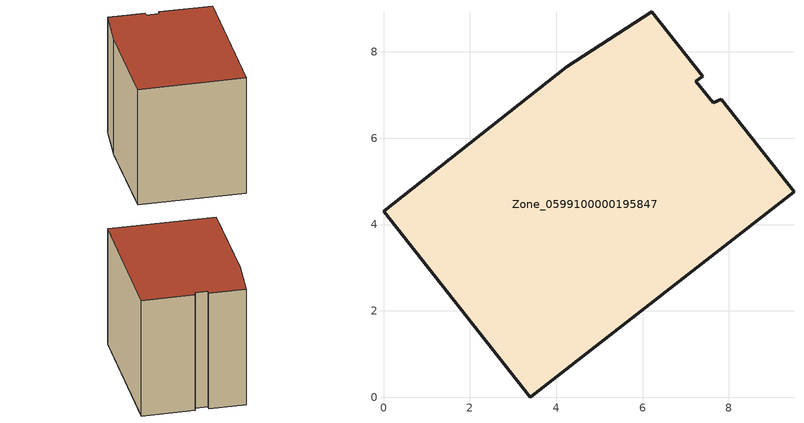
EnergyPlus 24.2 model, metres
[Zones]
Zone_0599100000195847
 floor ground (C_G): 7.39,7.44 7.24,7.32 7.64,6.83 7.82,6.9 9.51,4.76 3.4,0 0,4.31 4.24,7.65 6.21,8.93 z0
 wall outside (C_F): 4.24,7.65 0,4.31 3.4,0 9.51,4.76 7.82,6.9 7.64,6.83 7.24,7.32 7.39,7.44 6.21,8.93 4.24,7.65 z0:6.47
 roof outside (C_R): 7.24,7.32 7.39,7.44 6.21,8.93 4.24,7.65 0,4.31 3.4,0 9.51,4.76 7.82,6.9 7.64,6.83 z6.47
[BUILDING]
Pand.0599100000195847: North Axis=0; Terrain=City; Loads Convergence Tolerance Value=0.04; Temperature Convergence Tolerance Value=0.4; Solar Distribution=FullExterior; Maximum Number of Warmup Days=25; Minimum Number of Warmup Days=1
[Site:Location]
Rotterdam.The.Hague.AP_ZH_NLD Design_Conditions: Latitude=51.96; Longitude=4.45; Time Zone=1; Elevation=-4.5
[SITE:GROUNDTEMPERATURE:BUILDINGSURFACE]
18, 18, 18, 18, 18, 18, 18, 18, 18, 18, 18, 18
[MATERIAL] Thermal Absorptance=0.9; Solar Absorptance=0.7; Visible Absorptance=0.7
Name | Roughness | Thickness | Conductivity | Density | Specific Heat
G.TI.1946 | MediumSmooth | 0.15 | 1 | 540 | 1210
F.TI.1946 | Rough | 0.3 | 0.857143 | 1920 | 840
R.TI.1946 | MediumRough | 0.2 | 0.1 | 1500 | 1000
[CONSTRUCTION]
C_G: G.TI.1946
C_F: F.TI.1946
C_R: R.TI.1946
[ZONE]
Zone_0599100000195847: Type=1; Multiplier=1; Ceiling Height=Autocalculate; Volume=Autocalculate; Floor Area=autocalculate; Part of Total Floor Area=Yes
[ZONEINFILTRATION:DESIGNFLOWRATE]
Infil_Zone_0599100000195847: Zone or ZoneList or Space or SpaceList=Zone_0599100000195847; Schedule=AlwaysOn; Design Flow Rate Calculation Method=Flow/Area; Flow Rate per Floor Area=0.003; Constant Term Coefficient=1; Temperature Term Coefficient=0; Velocity Term Coefficient=0; Velocity Squared Term Coefficient=0
[HVACTEMPLATE:ZONE:IDEALLOADSAIRSYSTEM]
Zone_0599100000195847: Maximum Heating Supply Air Temperature=50; Minimum Cooling Supply Air Temperature=13; Maximum Heating Supply Air Humidity Ratio=0.0156; Minimum Cooling Supply Air Humidity Ratio=0.0077; Heating Limit=NoLimit; Cooling Limit=NoLimit; Dehumidification Control Type=ConstantSensibleHeatRatio; Cooling Sensible Heat Ratio=0.7; Dehumidification Setpoint=60; Humidification Control Type=None; Humidification Setpoint=30; Outdoor Air Method=None; Outdoor Air Flow Rate per Person=0.00944; Outdoor Air Flow Rate per Zone Floor Area=0; Outdoor Air Flow Rate per Zone=0; Demand Controlled Ventilation Type=None; Outdoor Air Economizer Type=NoEconomizer; Heat Recovery Type=None; Sensible Heat Recovery Effectiveness=0.7; Latent Heat Recovery Effectiveness=0.65
[ZONECONTROL:THERMOSTAT]
ThermostatControl_Zone_0599100000195847: Zone or ZoneList=Zone_0599100000195847; Control Type Schedule=DualSetpointControlType; Control 1=Thermostat_Zone_0599100000195847; Temperature Difference Between Cutout And Setpoint=0
[THERMOSTATSETPOINT:DUALSETPOINT]
Thermostat_Zone_0599100000195847: Heating Setpoint Temperature Schedule=HeatingSetpoint_Zone_0599100000195847; Cooling Setpoint Temperature Schedule=CoolingSetpoint_Zone_0599100000195847
[SCHEDULE:COMPACT]
HeatingSetpoint_Zone_0599100000195847: Through: 12/31, For: AllDays, Until: 24:00, 21
CoolingSetpoint_Zone_0599100000195847: Through: 12/31, For: AllDays, Until: 24:00, 24
DualSetpointControlType: Through: 12/31, For: AllDays, Until: 24:00, 4
AlwaysOn: Through: 12/31, For: AllDays, Until: 24:00, 1
